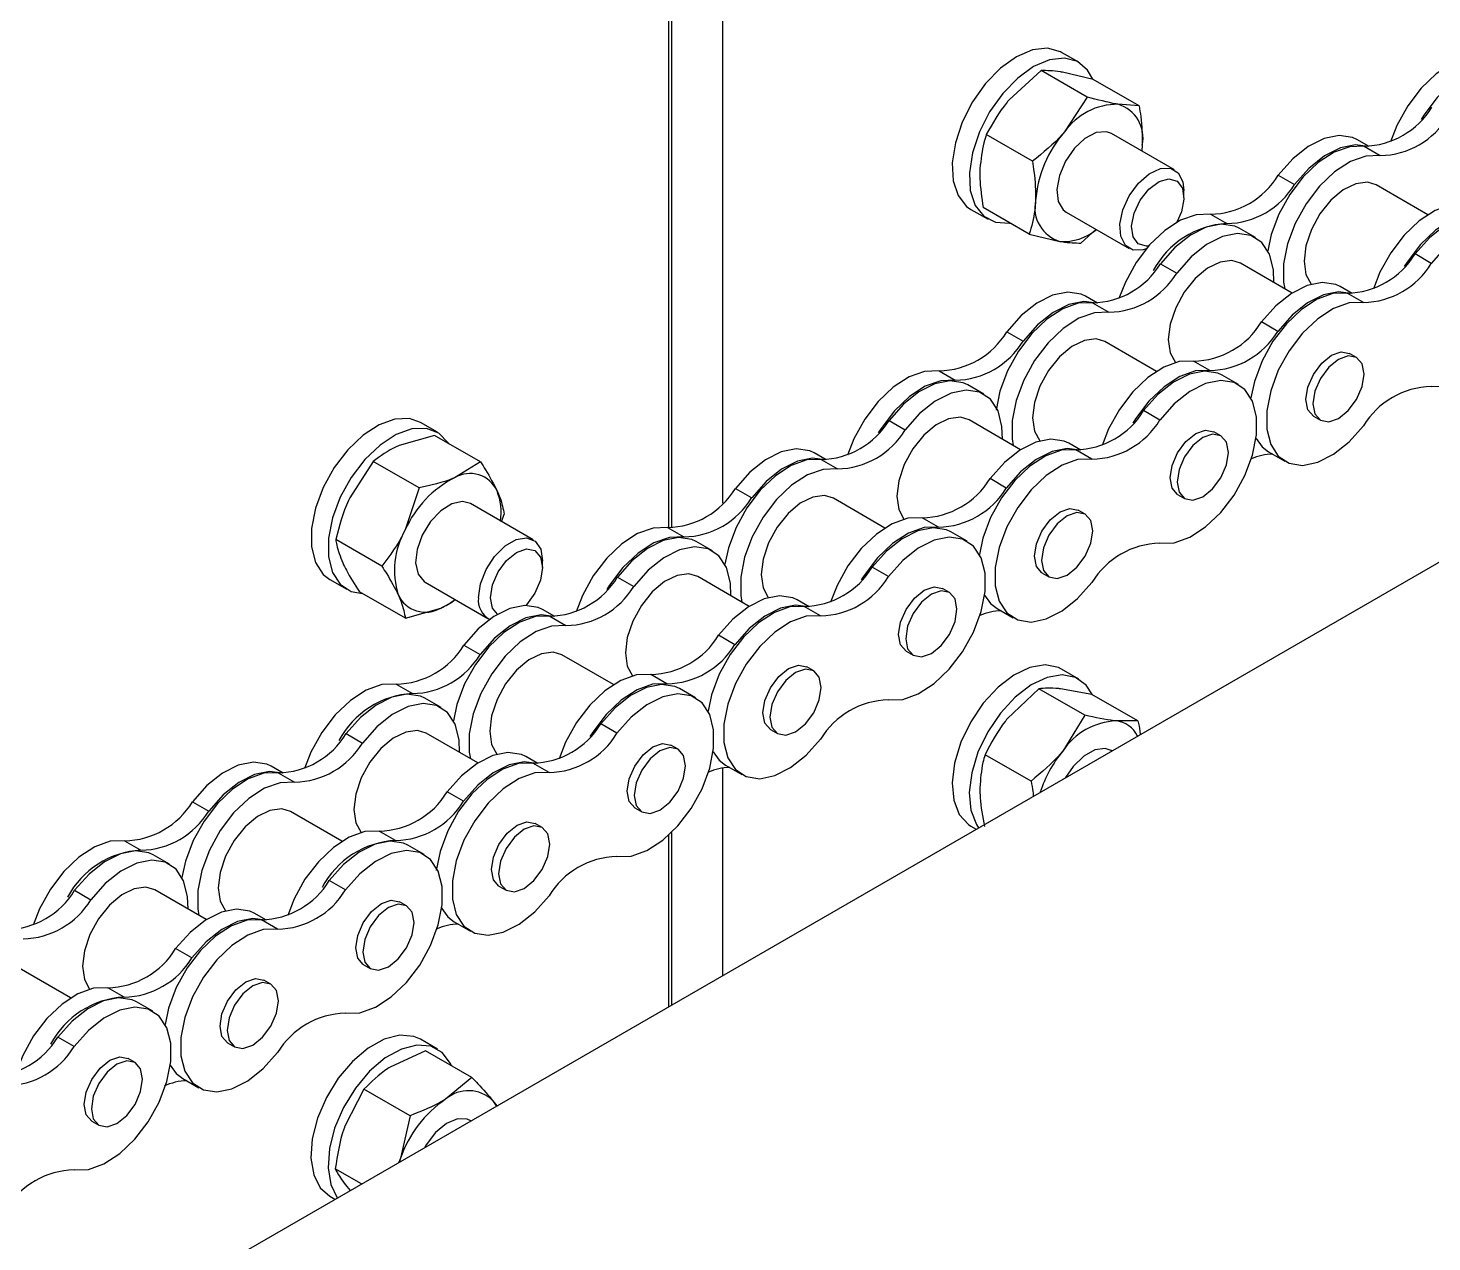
# Model space of a CAD drawing. Header units: metres. Extents: x 0 to 21025, y 0 to 14850.
# Drawn here: x 13999.4 to 14092.3, y 5323.3 to 5403.6 of the extents above; entities that cross this region are included whole.
import ezdxf

# ---------------------------------------------------------------- set-up
doc = ezdxf.new("R2010")
doc.units = ezdxf.units.M
doc.header["$LTSCALE"] = 25
doc.layers.add('SL4', color=4, linetype='Continuous')

msp = doc.modelspace()

# ---------------------------------------------------------------- linework, layer by layer
at = {"layer": 'SL4'}
for p, q in [((14045.364, 5450.917), (14045.364, 5372.167)), ((14041.828, 5370.546), (14041.828, 5448.876)), ((14041.996, 5448.973), (14041.996, 5370.532)), ((13253.258, 4883.619), (14190.156, 5424.48)), ((14068.94, 5401.354), (14067.809, 5402.007)), ((14066.466, 5400.804), (14064.332, 5398.865)), ((14069.511, 5399.046), (14066.466, 5400.804)), ((14069.892, 5400.218), (14067.863, 5400.693)), ((14072.938, 5398.46), (14069.892, 5400.218)), ((14069.511, 5399.046), (14068.009, 5396.742)), ((14072.938, 5398.46), (14071.54, 5398.571)), ((14075.279, 5394.23), (14071.118, 5396.633)), ((14065.876, 5394.803), (14062.83, 5396.561)), ((14073.149, 5395.863), (14073.116, 5395.479)), ((14073.149, 5395.863), (14073.118, 5395.478)), ((14088.155, 5395.768), (14087.355, 5396.23)), ((14087.823, 5395.796), (14088.897, 5395.176)), ((14082.15, 5393.887), (14083.225, 5393.266)), ((14092.039, 5391.263), (14088.632, 5393.23)), ((14075.901, 5392.404), (14075.901, 5392.857)), ((14061.81, 5391.614), (14062.941, 5390.961)), ((14065.666, 5389.974), (14062.621, 5391.732)), ((14068.118, 5391.436), (14072.279, 5389.034)), ((14077.66, 5391.295), (14078.735, 5390.674)), ((14069.092, 5389.388), (14070.092, 5390.297)), ((14080.632, 5389.743), (14079.557, 5390.363)), ((14065.666, 5389.974), (14067.695, 5389.498)), ((14092.272, 5388.044), (14091.197, 5388.664)), ((14074.352, 5388.02), (14075.427, 5387.4)), ((14083.059, 5386.079), (14079.652, 5388.045)), ((14087.039, 5386.044), (14086.239, 5386.506)), ((14070.194, 5385.4), (14069.395, 5385.862)), ((14087.782, 5385.452), (14086.707, 5386.072)), ((14069.862, 5385.428), (14070.937, 5384.808)), ((14082.109, 5383.542), (14081.034, 5384.163)), ((14064.19, 5383.519), (14065.265, 5382.898)), ((14074.079, 5380.894), (14070.672, 5382.861)), ((14087.332, 5381.809), (14086.866, 5382.078)), ((14059.7, 5380.926), (14060.774, 5380.306)), ((14077.619, 5380.95), (14076.544, 5381.571)), ((14062.671, 5379.374), (14061.597, 5379.995)), ((14079.516, 5380.019), (14078.441, 5380.639)), ((14074.311, 5377.675), (14073.236, 5378.296)), ((14026.514, 5376.861), (14025.383, 5377.514)), ((14056.392, 5377.652), (14057.467, 5377.031)), ((14065.098, 5375.71), (14061.692, 5377.677)), ((14084.468, 5377.923), (14084.934, 5377.654)), ((14026.314, 5376.658), (14023.974, 5375.979)), ((14029.359, 5374.9), (14026.314, 5376.658)), ((14078.352, 5376.625), (14077.886, 5376.894)), ((14052.234, 5375.032), (14051.434, 5375.493)), ((14069.078, 5375.676), (14068.279, 5376.137)), ((14069.821, 5375.083), (14068.746, 5375.704)), ((14081.502, 5375.569), (14082.577, 5374.949)), ((14022.266, 5374.935), (14020.709, 5372.529)), ((14025.312, 5373.177), (14022.266, 5374.935)), ((14029.359, 5374.9), (14027.651, 5373.856)), ((14051.902, 5375.06), (14052.976, 5374.439)), ((14064.149, 5373.174), (14063.074, 5373.794)), ((14025.312, 5373.177), (14024.385, 5370.407)), ((14046.229, 5373.15), (14047.304, 5372.53)), ((14056.118, 5370.526), (14052.711, 5372.493)), ((14075.488, 5372.739), (14075.953, 5372.47)), ((14032.853, 5369.738), (14028.691, 5372.14)), ((14069.371, 5371.441), (14068.906, 5371.709)), ((14030.76, 5370.946), (14030.923, 5371.448)), ((14059.659, 5370.582), (14058.584, 5371.202)), ((14022.828, 5368.001), (14019.782, 5369.759)), ((14041.739, 5370.558), (14042.814, 5369.938)), ((14061.556, 5369.65), (14060.481, 5370.271)), ((14044.711, 5369.006), (14043.636, 5369.627)), ((14033.474, 5367.912), (14033.474, 5368.364)), ((14056.351, 5367.307), (14055.276, 5367.928)), ((14019.383, 5367.122), (14020.515, 5366.469)), ((14025.691, 5366.944), (14029.853, 5364.542)), ((14038.431, 5367.283), (14039.506, 5366.663)), ((14047.138, 5365.342), (14043.731, 5367.309)), ((14066.507, 5367.555), (14066.973, 5367.286)), ((14024.391, 5364.549), (14021.346, 5366.307)), ((14060.391, 5366.256), (14059.925, 5366.525)), ((14024.391, 5364.549), (14026.731, 5365.229)), ((14034.273, 5364.663), (14033.474, 5365.125)), ((14051.118, 5365.307), (14050.318, 5365.769)), ((14051.861, 5364.715), (14050.786, 5365.335)), ((14063.542, 5365.201), (14064.616, 5364.58)), ((14033.941, 5364.691), (14035.016, 5364.071)), ((14046.188, 5362.805), (14045.113, 5363.426)), ((14028.269, 5362.782), (14029.344, 5362.161)), ((14057.527, 5362.371), (14057.993, 5362.102)), ((14038.158, 5360.158), (14034.751, 5362.124)), ((14051.411, 5361.072), (14050.945, 5361.341)), ((14041.698, 5360.213), (14040.623, 5360.834)), ((14068.94, 5360.526), (14067.809, 5361.18)), ((14023.779, 5360.19), (14024.853, 5359.569)), ((14043.595, 5359.282), (14042.52, 5359.902)), ((14066.3, 5359.887), (14064.205, 5357.886)), ((14069.345, 5358.129), (14066.3, 5359.887)), ((14069.813, 5359.515), (14067.741, 5359.883)), ((14072.859, 5357.757), (14069.813, 5359.515)), ((14026.75, 5358.638), (14025.676, 5359.258)), ((14069.345, 5358.129), (14067.882, 5355.763)), ((14072.859, 5357.757), (14071.418, 5357.761)), ((14020.471, 5356.915), (14021.546, 5356.295)), ((14029.177, 5354.974), (14025.771, 5356.94)), ((14038.39, 5356.939), (14037.315, 5357.559)), ((14048.547, 5357.187), (14049.013, 5356.918)), ((14042.431, 5355.888), (14041.965, 5356.157)), ((14071.157, 5355.783), (14071.118, 5355.806)), ((14033.157, 5354.939), (14032.358, 5355.401)), ((14033.9, 5354.347), (14032.825, 5354.967)), ((14045.581, 5354.833), (14046.656, 5354.212)), ((14065.788, 5353.762), (14062.743, 5355.52)), ((14016.313, 5354.295), (14015.513, 5354.757)), ((14015.981, 5354.323), (14017.055, 5353.702)), ((14045.364, 5354.637), (14045.364, 5340.893)), ((14028.228, 5352.437), (14027.153, 5353.058)), ((14010.308, 5352.413), (14011.383, 5351.793)), ((14020.197, 5349.789), (14016.79, 5351.756)), ((14039.567, 5352.002), (14040.032, 5351.734)), ((14023.738, 5349.845), (14022.663, 5350.465)), ((14033.45, 5350.704), (14032.985, 5350.973)), ((14041.828, 5338.852), (14041.828, 5350.21)), ((14041.996, 5350.369), (14041.996, 5338.949)), ((14061.81, 5350.787), (14062.156, 5350.587)), ((14005.818, 5349.821), (14006.893, 5349.201)), ((14025.635, 5348.913), (14024.56, 5349.534)), ((14008.79, 5348.269), (14007.715, 5348.89)), ((14002.51, 5346.547), (14003.585, 5345.926)), ((14011.217, 5344.605), (14007.81, 5346.572)), ((14020.43, 5346.57), (14019.355, 5347.191)), ((14030.586, 5346.818), (14031.052, 5346.549)), ((14024.47, 5345.52), (14024.004, 5345.788)), ((14015.197, 5344.571), (14014.397, 5345.032)), ((14015.94, 5343.978), (14014.865, 5344.599)), ((14027.621, 5344.464), (14028.695, 5343.844)), ((14010.267, 5342.069), (14009.192, 5342.689)), ((14002.237, 5339.421), (13998.83, 5341.388)), ((14021.606, 5341.634), (14022.072, 5341.365)), ((14005.777, 5339.477), (14004.702, 5340.097)), ((14015.49, 5340.335), (14015.024, 5340.604)), ((14007.674, 5338.545), (14006.599, 5339.166)), ((14002.469, 5336.202), (14001.394, 5336.822)), ((14012.626, 5336.45), (14013.092, 5336.181)), ((14026.514, 5336.034), (14025.383, 5336.687)), ((14006.51, 5335.151), (14006.044, 5335.42)), ((14025.733, 5335.925), (14023.377, 5334.838)), ((14028.778, 5334.167), (14025.733, 5335.925)), ((14009.66, 5334.096), (14010.735, 5333.475)), ((14028.778, 5334.167), (14027.054, 5332.716)), ((14021.653, 5333.387), (14020.386, 5330.935)), ((14024.699, 5331.629), (14021.653, 5333.387)), ((14030.182, 5332.619), (14030.441, 5332.278)), ((14024.699, 5331.629), (14024.063, 5328.812)), ((14003.646, 5331.266), (14004.111, 5330.997)), ((14028.731, 5331.291), (14028.691, 5331.313)), ((14021.493, 5327.112), (14019.751, 5328.118)), ((14024.063, 5328.812), (14023.971, 5328.543)), ((14019.383, 5326.295), (14019.73, 5326.095)), ((14020.523, 5326.934), (14020.738, 5326.676))]:
    msp.add_line(p, q, dxfattribs=at)
at = {"layer": 'SL4', "flags": 128}
for points in [[(14067.809, 5402.007), (14067.728, 5402.051), (14066.87, 5402.282), (14065.883, 5402.17), (14064.829, 5401.721), (14063.773, 5400.963), (14062.783, 5399.944), (14061.919, 5398.729), (14061.238, 5397.393), (14060.78, 5396.02), (14060.576, 5394.697), (14060.638, 5393.507), (14060.962, 5392.524), (14061.528, 5391.811), (14061.81, 5391.614)], [(14069.884, 5400.241), (14069.533, 5400.837), (14068.859, 5401.398), (14068.002, 5401.629), (14067.015, 5401.517), (14065.96, 5401.068), (14064.905, 5400.31), (14063.914, 5399.291), (14063.051, 5398.076), (14062.369, 5396.74), (14061.912, 5395.367), (14061.708, 5394.044), (14061.77, 5392.854), (14062.094, 5391.871), (14062.659, 5391.157), (14063.431, 5390.758), (14064.361, 5390.698), (14064.402, 5390.703)], [(14095.621, 5401.663), (14094.671, 5401.632), (14093.64, 5401.264), (14092.593, 5400.584), (14091.594, 5399.633), (14090.708, 5398.473), (14089.989, 5397.174), (14089.563, 5396.082)], [(14096.695, 5401.043), (14095.746, 5401.011), (14094.715, 5400.644), (14093.668, 5399.963), (14092.669, 5399.013), (14091.783, 5397.852), (14091.595, 5397.554)], [(14071.118, 5396.633), (14070.771, 5396.756), (14070.093, 5396.696), (14069.357, 5396.315), (14068.653, 5395.659), (14068.065, 5394.807), (14067.664, 5393.862), (14067.499, 5392.937), (14067.59, 5392.145), (14067.925, 5391.581), (14068.118, 5391.436)], [(14087.823, 5395.796), (14086.873, 5395.765), (14085.842, 5395.398), (14084.795, 5394.717), (14083.796, 5393.767), (14082.91, 5392.606), (14082.191, 5391.308), (14081.686, 5389.954), (14081.454, 5388.872)], [(14087.355, 5396.23), (14087.063, 5396.368), (14086.177, 5396.506), (14085.178, 5396.304), (14084.131, 5395.774), (14083.1, 5394.952), (14082.15, 5393.887)], [(14088.073, 5395.771), (14087.251, 5395.885), (14086.253, 5395.683), (14085.205, 5395.154), (14084.175, 5394.331), (14083.225, 5393.266)], [(14088.897, 5395.176), (14087.948, 5395.145), (14086.917, 5394.777), (14085.87, 5394.097), (14084.871, 5393.146), (14083.985, 5391.985), (14083.266, 5390.687), (14082.76, 5389.333), (14082.499, 5388.009), (14082.499, 5386.797), (14082.573, 5386.359)], [(14071.864, 5391.58), (14072.292, 5392.519), (14072.898, 5393.352), (14073.612, 5393.977), (14074.345, 5394.32), (14075.01, 5394.338), (14075.527, 5394.03), (14075.833, 5393.432), (14075.901, 5392.857)], [(14072.61, 5391.363), (14073.014, 5392.22), (14073.593, 5392.954), (14074.261, 5393.452), (14074.915, 5393.638), (14075.456, 5393.484), (14075.801, 5393.014), (14075.898, 5392.299), (14075.733, 5391.448), (14075.429, 5390.761)], [(14088.632, 5393.23), (14088.052, 5393.409), (14087.276, 5393.312), (14086.443, 5392.904), (14085.629, 5392.219), (14084.907, 5391.32), (14084.339, 5390.286), (14083.977, 5389.208), (14083.852, 5388.184)], [(14077.66, 5391.295), (14076.711, 5391.263), (14075.68, 5390.896), (14074.632, 5390.216), (14073.634, 5389.265), (14072.748, 5388.104), (14072.029, 5386.806), (14071.603, 5385.714)], [(14073.412, 5389.008), (14073.214, 5388.945), (14072.549, 5388.926), (14072.032, 5389.235), (14071.726, 5389.832), (14071.668, 5390.646), (14071.864, 5391.58)], [(14073.564, 5389.185), (14073.428, 5389.174), (14072.887, 5389.327), (14072.542, 5389.797), (14072.445, 5390.512), (14072.61, 5391.363)], [(14094.505, 5391.939), (14093.555, 5391.907), (14092.524, 5391.54), (14091.477, 5390.86), (14090.479, 5389.909), (14089.592, 5388.748), (14088.874, 5387.45), (14088.447, 5386.358)], [(14095.58, 5391.318), (14094.63, 5391.287), (14093.599, 5390.92), (14092.552, 5390.239), (14091.553, 5389.289), (14090.667, 5388.128), (14090.48, 5387.83)], [(14096.402, 5391.007), (14096.11, 5391.146), (14095.223, 5391.283), (14094.225, 5391.081), (14093.177, 5390.552), (14092.146, 5389.729), (14091.197, 5388.664)], [(14079.557, 5390.363), (14079.265, 5390.502), (14078.379, 5390.639), (14077.38, 5390.437), (14076.333, 5389.908), (14075.302, 5389.085), (14074.352, 5388.02)], [(14092.272, 5379.884), (14093.221, 5379.915), (14094.252, 5380.283), (14095.3, 5380.963), (14096.298, 5381.914), (14097.184, 5383.075), (14097.903, 5384.373), (14098.409, 5385.727), (14098.67, 5387.051), (14098.67, 5388.264), (14098.409, 5389.287), (14097.903, 5390.057), (14097.184, 5390.525), (14096.298, 5390.663), (14095.3, 5390.461), (14094.252, 5389.931), (14093.221, 5389.109), (14092.272, 5388.044)], [(14081.852, 5386.775), (14081.825, 5387.619), (14081.564, 5388.643), (14081.058, 5389.413), (14080.34, 5389.881), (14079.453, 5390.019), (14078.455, 5389.816), (14077.407, 5389.287), (14076.377, 5388.464), (14075.427, 5387.4)], [(14079.652, 5388.045), (14079.072, 5388.224), (14078.295, 5388.128), (14077.463, 5387.72), (14076.649, 5387.035), (14075.926, 5386.136), (14075.359, 5385.102), (14074.996, 5384.024), (14074.872, 5382.999)], [(14083.852, 5388.184), (14083.977, 5387.302), (14084.322, 5386.662)], [(14086.239, 5386.506), (14085.947, 5386.644), (14085.061, 5386.782), (14084.062, 5386.579), (14083.015, 5386.05), (14081.984, 5385.227), (14081.034, 5384.163)], [(14069.395, 5385.862), (14069.102, 5386), (14068.216, 5386.137), (14067.218, 5385.935), (14066.17, 5385.406), (14065.139, 5384.583), (14064.19, 5383.519)], [(14070.112, 5385.403), (14069.291, 5385.517), (14068.292, 5385.315), (14067.245, 5384.786), (14066.214, 5383.963), (14065.265, 5382.898)], [(14086.707, 5386.072), (14085.757, 5386.041), (14084.727, 5385.673), (14083.679, 5384.993), (14082.681, 5384.043), (14081.794, 5382.882), (14081.076, 5381.583), (14080.57, 5380.229), (14080.338, 5379.147)], [(14086.957, 5386.047), (14086.136, 5386.161), (14085.137, 5385.959), (14084.09, 5385.43), (14083.059, 5384.607), (14082.109, 5383.542)], [(14069.862, 5385.428), (14068.913, 5385.397), (14067.882, 5385.029), (14066.834, 5384.349), (14065.836, 5383.398), (14064.95, 5382.238), (14064.231, 5380.939), (14063.725, 5379.585), (14063.471, 5378.324)], [(14070.937, 5384.808), (14069.988, 5384.776), (14068.957, 5384.409), (14067.909, 5383.728), (14066.911, 5382.778), (14066.024, 5381.617), (14065.306, 5380.319), (14064.8, 5378.965), (14064.539, 5377.64), (14064.539, 5376.428), (14064.613, 5375.991)], [(14087.782, 5385.452), (14086.832, 5385.42), (14085.801, 5385.053), (14084.754, 5384.373), (14083.755, 5383.422), (14082.869, 5382.261), (14082.15, 5380.963), (14081.645, 5379.609), (14081.384, 5378.284), (14081.384, 5377.072), (14081.645, 5376.049), (14082.15, 5375.279), (14082.869, 5374.811), (14083.755, 5374.673), (14084.754, 5374.875), (14085.801, 5375.404), (14086.832, 5376.227), (14087.782, 5377.292)], [(14070.672, 5382.861), (14070.092, 5383.04), (14069.315, 5382.944), (14068.483, 5382.535), (14067.669, 5381.851), (14066.946, 5380.952), (14066.378, 5379.918), (14066.016, 5378.84), (14065.892, 5377.815)], [(14074.872, 5382.999), (14074.996, 5382.118), (14075.342, 5381.478)], [(14083.971, 5379.021), (14084.1, 5379.845), (14084.468, 5380.693), (14085.018, 5381.435), (14085.667, 5381.959), (14086.316, 5382.185), (14086.866, 5382.078)], [(14084.437, 5378.753), (14084.566, 5378.078), (14084.933, 5377.655), (14085.484, 5377.548), (14086.133, 5377.773), (14086.782, 5378.297), (14087.332, 5379.039), (14087.7, 5379.887), (14087.829, 5380.711), (14087.7, 5381.386), (14087.332, 5381.809), (14086.782, 5381.916), (14086.133, 5381.69), (14085.484, 5381.166), (14084.933, 5380.424), (14084.566, 5379.577), (14084.437, 5378.753)], [(14059.7, 5380.926), (14058.75, 5380.895), (14057.719, 5380.528), (14056.672, 5379.847), (14055.673, 5378.897), (14054.787, 5377.736), (14054.068, 5376.438), (14053.642, 5375.346)], [(14076.544, 5381.571), (14075.595, 5381.539), (14074.564, 5381.172), (14073.516, 5380.491), (14072.518, 5379.541), (14071.632, 5378.38), (14070.913, 5377.082), (14070.487, 5375.99)], [(14077.619, 5380.95), (14076.67, 5380.919), (14075.639, 5380.551), (14074.591, 5379.871), (14073.593, 5378.92), (14072.707, 5377.76), (14072.519, 5377.461)], [(14078.441, 5380.639), (14078.149, 5380.777), (14077.263, 5380.915), (14076.264, 5380.713), (14075.217, 5380.184), (14074.186, 5379.361), (14073.236, 5378.296)], [(14060.774, 5380.306), (14059.825, 5380.274), (14058.794, 5379.907), (14057.747, 5379.227), (14056.748, 5378.276), (14055.862, 5377.115), (14055.674, 5376.817)], [(14061.597, 5379.995), (14061.304, 5380.133), (14060.418, 5380.271), (14059.42, 5380.069), (14058.372, 5379.539), (14057.341, 5378.717), (14056.392, 5377.652)], [(14074.311, 5369.516), (14075.261, 5369.547), (14076.292, 5369.915), (14077.339, 5370.595), (14078.338, 5371.545), (14079.224, 5372.706), (14079.943, 5374.004), (14080.448, 5375.358), (14080.709, 5376.683), (14080.709, 5377.895), (14080.448, 5378.918), (14079.943, 5379.688), (14079.224, 5380.157), (14078.338, 5380.294), (14077.339, 5380.092), (14076.292, 5379.563), (14075.261, 5378.74), (14074.311, 5377.675)], [(14063.892, 5376.407), (14063.865, 5377.251), (14063.604, 5378.274), (14063.098, 5379.044), (14062.379, 5379.513), (14061.493, 5379.65), (14060.495, 5379.448), (14059.447, 5378.919), (14058.416, 5378.096), (14057.467, 5377.031)], [(14084.468, 5377.923), (14084.468, 5377.923), (14084.1, 5378.346), (14083.971, 5379.021)], [(14025.383, 5377.514), (14024.656, 5377.767), (14023.694, 5377.734), (14022.649, 5377.361), (14021.588, 5376.672), (14020.576, 5375.708), (14019.679, 5374.532), (14018.951, 5373.216), (14018.438, 5371.844), (14018.174, 5370.502), (14018.174, 5369.274), (14018.438, 5368.237), (14018.951, 5367.457), (14019.383, 5367.122)], [(14061.692, 5377.677), (14061.112, 5377.856), (14060.335, 5377.76), (14059.502, 5377.351), (14058.689, 5376.667), (14057.966, 5375.768), (14057.398, 5374.733), (14057.036, 5373.656), (14056.912, 5372.631)], [(14065.892, 5377.815), (14066.016, 5376.934), (14066.361, 5376.294)], [(14027.276, 5376.103), (14027.232, 5376.171), (14026.607, 5376.804), (14025.788, 5377.114), (14024.825, 5377.081), (14023.781, 5376.708), (14022.719, 5376.019), (14021.708, 5375.055), (14020.81, 5373.879), (14020.082, 5372.563), (14019.57, 5371.191), (14019.305, 5369.849), (14019.305, 5368.621), (14019.57, 5367.584), (14020.082, 5366.804), (14020.81, 5366.329), (14021.552, 5366.188)], [(14068.279, 5376.137), (14067.987, 5376.276), (14067.1, 5376.413), (14066.102, 5376.211), (14065.054, 5375.682), (14064.023, 5374.859), (14063.074, 5373.794)], [(14074.991, 5373.837), (14075.12, 5374.661), (14075.488, 5375.509), (14076.038, 5376.251), (14076.687, 5376.775), (14077.336, 5377), (14077.886, 5376.894)], [(14075.456, 5373.568), (14075.586, 5372.893), (14075.953, 5372.47), (14076.503, 5372.363), (14077.152, 5372.589), (14077.801, 5373.113), (14078.352, 5373.855), (14078.719, 5374.703), (14078.848, 5375.527), (14078.719, 5376.202), (14078.352, 5376.625), (14077.801, 5376.732), (14077.152, 5376.506), (14076.503, 5375.982), (14075.953, 5375.24), (14075.586, 5374.392), (14075.456, 5373.568)], [(14080.68, 5376.441), (14081.076, 5375.899), (14081.502, 5375.569)], [(14051.434, 5375.493), (14051.142, 5375.632), (14050.256, 5375.769), (14049.257, 5375.567), (14048.21, 5375.038), (14047.179, 5374.215), (14046.229, 5373.15)], [(14068.746, 5375.704), (14067.797, 5375.672), (14066.766, 5375.305), (14065.718, 5374.625), (14064.72, 5373.674), (14063.834, 5372.513), (14063.115, 5371.215), (14062.609, 5369.861), (14062.378, 5368.779)], [(14068.996, 5375.678), (14068.175, 5375.793), (14067.177, 5375.591), (14066.129, 5375.061), (14065.098, 5374.239), (14064.149, 5373.174)], [(14051.902, 5375.06), (14050.952, 5375.028), (14049.921, 5374.661), (14048.874, 5373.98), (14047.875, 5373.03), (14046.989, 5371.869), (14046.27, 5370.571), (14045.765, 5369.217), (14045.533, 5368.135)], [(14052.976, 5374.439), (14052.027, 5374.408), (14050.996, 5374.04), (14049.949, 5373.36), (14048.95, 5372.41), (14048.064, 5371.249), (14047.345, 5369.95), (14046.839, 5368.596), (14046.578, 5367.272), (14046.578, 5366.06), (14046.652, 5365.622)], [(14052.152, 5375.034), (14051.33, 5375.149), (14050.332, 5374.946), (14049.284, 5374.417), (14048.254, 5373.594), (14047.304, 5372.53)], [(14069.821, 5375.083), (14068.872, 5375.052), (14067.841, 5374.684), (14066.793, 5374.004), (14065.795, 5373.054), (14064.909, 5371.893), (14064.19, 5370.595), (14063.684, 5369.241), (14063.423, 5367.916), (14063.423, 5366.704), (14063.684, 5365.681), (14064.19, 5364.911), (14064.909, 5364.442), (14065.795, 5364.305), (14066.793, 5364.507), (14067.841, 5365.036), (14068.872, 5365.859), (14069.821, 5366.924)], [(14075.488, 5372.739), (14075.488, 5372.739), (14075.12, 5373.162), (14074.991, 5373.837)], [(14052.711, 5372.493), (14052.131, 5372.672), (14051.355, 5372.575), (14050.522, 5372.167), (14049.708, 5371.483), (14048.986, 5370.583), (14048.418, 5369.549), (14048.056, 5368.472), (14047.931, 5367.447)], [(14056.912, 5372.631), (14057.036, 5371.75), (14057.381, 5371.11)], [(14028.691, 5372.14), (14028.17, 5372.281), (14027.467, 5372.13), (14026.731, 5371.668), (14026.051, 5370.949), (14025.508, 5370.061), (14025.168, 5369.11), (14025.072, 5368.211), (14025.232, 5367.473), (14025.628, 5366.984), (14025.691, 5366.944)], [(14066.011, 5368.653), (14066.14, 5369.477), (14066.507, 5370.325), (14067.058, 5371.067), (14067.707, 5371.591), (14068.356, 5371.816), (14068.906, 5371.709)], [(14066.476, 5368.384), (14066.605, 5367.709), (14066.973, 5367.286), (14067.523, 5367.179), (14068.172, 5367.405), (14068.821, 5367.929), (14069.371, 5368.671), (14069.739, 5369.518), (14069.868, 5370.342), (14069.739, 5371.017), (14069.371, 5371.44), (14068.821, 5371.547), (14068.172, 5371.322), (14067.523, 5370.798), (14066.973, 5370.056), (14066.605, 5369.208), (14066.476, 5368.384)], [(14058.584, 5371.202), (14057.634, 5371.171), (14056.603, 5370.803), (14055.556, 5370.123), (14054.558, 5369.172), (14053.671, 5368.012), (14052.953, 5366.713), (14052.526, 5365.621)], [(14029.232, 5365.915), (14029.36, 5366.827), (14029.728, 5367.776), (14030.292, 5368.649), (14030.985, 5369.34), (14031.721, 5369.765), (14032.414, 5369.874), (14032.978, 5369.653), (14033.346, 5369.128), (14033.474, 5368.364)], [(14041.739, 5370.558), (14040.79, 5370.527), (14039.759, 5370.159), (14038.711, 5369.479), (14037.713, 5368.528), (14036.827, 5367.367), (14036.108, 5366.069), (14035.682, 5364.977)], [(14042.814, 5369.938), (14041.864, 5369.906), (14040.834, 5369.539), (14039.786, 5368.858), (14038.788, 5367.908), (14037.901, 5366.747), (14037.714, 5366.449)], [(14043.636, 5369.627), (14043.344, 5369.765), (14042.458, 5369.902), (14041.459, 5369.7), (14040.412, 5369.171), (14039.381, 5368.348), (14038.431, 5367.283)], [(14059.659, 5370.582), (14058.709, 5370.55), (14057.678, 5370.183), (14056.631, 5369.502), (14055.632, 5368.552), (14054.746, 5367.391), (14054.559, 5367.093)], [(14060.481, 5370.271), (14060.189, 5370.409), (14059.302, 5370.546), (14058.304, 5370.344), (14057.256, 5369.815), (14056.225, 5368.992), (14055.276, 5367.928)], [(14056.351, 5359.147), (14057.3, 5359.179), (14058.331, 5359.546), (14059.379, 5360.227), (14060.377, 5361.177), (14061.263, 5362.338), (14061.982, 5363.636), (14062.488, 5364.99), (14062.749, 5366.315), (14062.749, 5367.527), (14062.488, 5368.55), (14061.982, 5369.32), (14061.263, 5369.789), (14060.377, 5369.926), (14059.379, 5369.724), (14058.331, 5369.195), (14057.3, 5368.372), (14056.351, 5367.307)], [(14030.016, 5365.915), (14030.147, 5366.755), (14030.522, 5367.62), (14031.083, 5368.376), (14031.745, 5368.91), (14032.407, 5369.14), (14032.968, 5369.031), (14033.343, 5368.6), (14033.474, 5367.912), (14033.343, 5367.072), (14032.968, 5366.207), (14032.407, 5365.451), (14032.36, 5365.402)], [(14045.931, 5366.038), (14045.904, 5366.883), (14045.643, 5367.906), (14045.137, 5368.676), (14044.419, 5369.144), (14043.532, 5369.282), (14042.534, 5369.08), (14041.486, 5368.551), (14040.456, 5367.728), (14039.506, 5366.663)], [(14066.507, 5367.555), (14066.507, 5367.555), (14066.14, 5367.978), (14066.011, 5368.653)], [(14043.731, 5367.309), (14043.151, 5367.488), (14042.374, 5367.391), (14041.542, 5366.983), (14040.728, 5366.299), (14040.005, 5365.399), (14039.438, 5364.365), (14039.075, 5363.288), (14038.951, 5362.263)], [(14047.931, 5367.447), (14048.056, 5366.566), (14048.401, 5365.925)], [(14050.318, 5365.769), (14050.026, 5365.907), (14049.14, 5366.045), (14048.141, 5365.843), (14047.094, 5365.313), (14046.063, 5364.491), (14045.113, 5363.426)], [(14057.03, 5363.469), (14057.159, 5364.293), (14057.527, 5365.14), (14058.077, 5365.883), (14058.726, 5366.406), (14059.375, 5366.632), (14059.925, 5366.525)], [(14057.496, 5363.2), (14057.625, 5362.525), (14057.993, 5362.102), (14058.543, 5361.995), (14059.192, 5362.221), (14059.841, 5362.744), (14060.391, 5363.487), (14060.759, 5364.334), (14060.888, 5365.158), (14060.759, 5365.833), (14060.391, 5366.256), (14059.841, 5366.363), (14059.192, 5366.138), (14058.543, 5365.614), (14057.993, 5364.872), (14057.625, 5364.024), (14057.496, 5363.2)], [(14062.719, 5366.072), (14063.115, 5365.531), (14063.542, 5365.201)], [(14033.474, 5365.125), (14033.181, 5365.263), (14032.295, 5365.401), (14031.297, 5365.198), (14030.249, 5364.669), (14029.218, 5363.847), (14028.269, 5362.782)], [(14030.488, 5364.817), (14030.147, 5365.227), (14030.016, 5365.915)], [(14050.786, 5365.335), (14049.836, 5365.304), (14048.806, 5364.937), (14047.758, 5364.256), (14046.76, 5363.306), (14045.873, 5362.145), (14045.155, 5360.847), (14044.649, 5359.493), (14044.417, 5358.411)], [(14051.036, 5365.31), (14050.215, 5365.424), (14049.216, 5365.222), (14048.169, 5364.693), (14047.138, 5363.87), (14046.188, 5362.805)], [(14033.941, 5364.691), (14032.992, 5364.66), (14031.961, 5364.292), (14030.913, 5363.612), (14029.915, 5362.662), (14029.029, 5361.501), (14028.31, 5360.203), (14027.804, 5358.849), (14027.572, 5357.766)], [(14034.191, 5364.666), (14033.37, 5364.78), (14032.371, 5364.578), (14031.324, 5364.049), (14030.293, 5363.226), (14029.344, 5362.161)], [(14051.861, 5364.715), (14050.911, 5364.684), (14049.88, 5364.316), (14048.833, 5363.636), (14047.834, 5362.685), (14046.948, 5361.524), (14046.229, 5360.226), (14045.724, 5358.872), (14045.463, 5357.548), (14045.463, 5356.336), (14045.724, 5355.312), (14046.229, 5354.542), (14046.948, 5354.074), (14047.834, 5353.936), (14048.833, 5354.138), (14049.88, 5354.668), (14050.911, 5355.49), (14051.861, 5356.555)], [(14035.016, 5364.071), (14034.067, 5364.039), (14033.036, 5363.672), (14031.988, 5362.992), (14030.99, 5362.041), (14030.103, 5360.88), (14029.385, 5359.582), (14028.879, 5358.228), (14028.618, 5356.903), (14028.618, 5355.691), (14028.692, 5355.254)], [(14057.527, 5362.371), (14057.527, 5362.371), (14057.159, 5362.794), (14057.03, 5363.469)], [(14034.751, 5362.124), (14034.171, 5362.303), (14033.394, 5362.207), (14032.562, 5361.799), (14031.748, 5361.114), (14031.025, 5360.215), (14030.457, 5359.181), (14030.095, 5358.103), (14029.971, 5357.078)], [(14038.951, 5362.263), (14039.075, 5361.381), (14039.421, 5360.741)], [(14048.05, 5358.285), (14048.179, 5359.109), (14048.547, 5359.956), (14049.097, 5360.698), (14049.746, 5361.222), (14050.395, 5361.448), (14050.945, 5361.341)], [(14067.809, 5361.18), (14067.6, 5361.285), (14066.718, 5361.461), (14065.715, 5361.293), (14064.656, 5360.791), (14063.606, 5359.987), (14062.632, 5358.932), (14061.795, 5357.691), (14061.147, 5356.343), (14060.73, 5354.973), (14060.568, 5353.666), (14060.673, 5352.504), (14061.038, 5351.562), (14061.64, 5350.897), (14061.81, 5350.787)], [(14040.623, 5360.834), (14039.674, 5360.802), (14038.643, 5360.435), (14037.595, 5359.755), (14036.597, 5358.804), (14035.711, 5357.643), (14034.992, 5356.345), (14034.566, 5355.253)], [(14048.516, 5358.016), (14048.645, 5357.341), (14049.012, 5356.918), (14049.563, 5356.811), (14050.212, 5357.036), (14050.861, 5357.56), (14051.411, 5358.302), (14051.779, 5359.15), (14051.908, 5359.974), (14051.779, 5360.649), (14051.411, 5361.072), (14050.861, 5361.179), (14050.212, 5360.953), (14049.563, 5360.43), (14049.012, 5359.687), (14048.645, 5358.84), (14048.516, 5358.016)], [(14069.848, 5359.495), (14069.438, 5360.122), (14068.731, 5360.631), (14067.849, 5360.807), (14066.847, 5360.639), (14065.787, 5360.138), (14064.738, 5359.334), (14063.764, 5358.279), (14062.927, 5357.038), (14062.279, 5355.69), (14061.861, 5354.32), (14061.7, 5353.013), (14061.805, 5351.851), (14062.17, 5350.908), (14062.323, 5350.683)], [(14023.779, 5360.19), (14022.829, 5360.158), (14021.798, 5359.791), (14020.751, 5359.11), (14019.752, 5358.16), (14018.866, 5356.999), (14018.147, 5355.701), (14017.721, 5354.609)], [(14025.676, 5359.258), (14025.383, 5359.396), (14024.497, 5359.534), (14023.499, 5359.332), (14022.451, 5358.803), (14021.42, 5357.98), (14020.471, 5356.915)], [(14041.698, 5360.213), (14040.749, 5360.182), (14039.718, 5359.814), (14038.67, 5359.134), (14037.672, 5358.184), (14036.786, 5357.023), (14036.598, 5356.724)], [(14042.52, 5359.902), (14042.228, 5360.041), (14041.342, 5360.178), (14040.343, 5359.976), (14039.296, 5359.447), (14038.265, 5358.624), (14037.315, 5357.559)], [(14038.39, 5348.779), (14039.34, 5348.81), (14040.371, 5349.178), (14041.418, 5349.858), (14042.417, 5350.809), (14043.303, 5351.969), (14044.022, 5353.268), (14044.527, 5354.622), (14044.788, 5355.946), (14044.788, 5357.158), (14044.527, 5358.182), (14044.022, 5358.952), (14043.303, 5359.42), (14042.417, 5359.558), (14041.418, 5359.355), (14040.371, 5358.826), (14039.34, 5358.003), (14038.39, 5356.939)], [(14027.971, 5355.67), (14027.944, 5356.514), (14027.683, 5357.537), (14027.177, 5358.307), (14026.458, 5358.776), (14025.572, 5358.913), (14024.574, 5358.711), (14023.526, 5358.182), (14022.495, 5357.359), (14021.546, 5356.295)], [(14048.547, 5357.187), (14048.547, 5357.187), (14048.179, 5357.61), (14048.05, 5358.285)], [(14025.771, 5356.94), (14025.191, 5357.119), (14024.414, 5357.023), (14023.581, 5356.614), (14022.768, 5355.93), (14022.045, 5355.031), (14021.477, 5353.997), (14021.115, 5352.919), (14020.991, 5351.894)], [(14029.971, 5357.078), (14030.095, 5356.197), (14030.44, 5355.557)], [(14039.07, 5353.1), (14039.199, 5353.924), (14039.567, 5354.772), (14040.117, 5355.514), (14040.766, 5356.038), (14041.415, 5356.264), (14041.965, 5356.157)], [(14039.535, 5352.832), (14039.665, 5352.157), (14040.032, 5351.734), (14040.582, 5351.627), (14041.231, 5351.852), (14041.88, 5352.376), (14042.431, 5353.118), (14042.798, 5353.966), (14042.927, 5354.79), (14042.798, 5355.465), (14042.431, 5355.888), (14041.88, 5355.995), (14041.231, 5355.769), (14040.582, 5355.245), (14040.032, 5354.503), (14039.665, 5353.656), (14039.535, 5352.832)], [(14071.156, 5355.782), (14070.698, 5355.939), (14070.008, 5355.841), (14069.271, 5355.424), (14068.577, 5354.741), (14068.079, 5354.006)], [(14015.513, 5354.757), (14015.221, 5354.895), (14014.335, 5355.032), (14013.336, 5354.83), (14012.289, 5354.301), (14011.258, 5353.478), (14010.308, 5352.413)], [(14032.825, 5354.967), (14031.876, 5354.936), (14030.845, 5354.568), (14029.797, 5353.888), (14028.799, 5352.937), (14027.913, 5351.777), (14027.194, 5350.478), (14026.688, 5349.124), (14026.434, 5347.863)], [(14032.358, 5355.401), (14032.066, 5355.539), (14031.179, 5355.676), (14030.181, 5355.474), (14029.133, 5354.945), (14028.102, 5354.122), (14027.153, 5353.058)], [(14033.075, 5354.942), (14032.254, 5355.056), (14031.256, 5354.854), (14030.208, 5354.325), (14029.177, 5353.502), (14028.228, 5352.437)], [(14044.759, 5355.704), (14045.155, 5355.163), (14045.581, 5354.833)], [(14015.981, 5354.323), (14015.031, 5354.291), (14014, 5353.924), (14012.953, 5353.244), (14011.954, 5352.293), (14011.068, 5351.132), (14010.349, 5349.834), (14009.844, 5348.48), (14009.612, 5347.398)], [(14016.231, 5354.298), (14015.409, 5354.412), (14014.411, 5354.21), (14013.363, 5353.68), (14012.333, 5352.858), (14011.383, 5351.793)], [(14033.9, 5354.347), (14032.951, 5354.315), (14031.92, 5353.948), (14030.872, 5353.267), (14029.874, 5352.317), (14028.988, 5351.156), (14028.269, 5349.858), (14027.763, 5348.504), (14027.502, 5347.179), (14027.502, 5345.967), (14027.763, 5344.944), (14028.269, 5344.174), (14028.988, 5343.705), (14029.874, 5343.568), (14030.872, 5343.77), (14031.92, 5344.299), (14032.951, 5345.122), (14033.9, 5346.187)], [(14017.055, 5353.702), (14016.106, 5353.671), (14015.075, 5353.304), (14014.028, 5352.623), (14013.029, 5351.673), (14012.143, 5350.512), (14011.424, 5349.214), (14010.918, 5347.86), (14010.657, 5346.535), (14010.657, 5345.323), (14010.731, 5344.885)], [(14039.567, 5352.002), (14039.567, 5352.002), (14039.199, 5352.426), (14039.07, 5353.1)], [(14016.79, 5351.756), (14016.21, 5351.935), (14015.433, 5351.839), (14014.601, 5351.43), (14013.787, 5350.746), (14013.065, 5349.847), (14012.497, 5348.812), (14012.135, 5347.735), (14012.01, 5346.71)], [(14020.991, 5351.894), (14021.115, 5351.013), (14021.46, 5350.373)], [(14022.663, 5350.465), (14021.713, 5350.434), (14020.682, 5350.067), (14019.635, 5349.386), (14018.637, 5348.436), (14017.75, 5347.275), (14017.032, 5345.977), (14016.605, 5344.885)], [(14030.09, 5347.916), (14030.219, 5348.74), (14030.586, 5349.588), (14031.137, 5350.33), (14031.786, 5350.854), (14032.435, 5351.079), (14032.985, 5350.973)], [(14030.555, 5347.647), (14030.684, 5346.973), (14031.052, 5346.549), (14031.602, 5346.442), (14032.251, 5346.668), (14032.9, 5347.192), (14033.45, 5347.934), (14033.818, 5348.782), (14033.947, 5349.606), (14033.818, 5350.281), (14033.45, 5350.704), (14032.9, 5350.811), (14032.251, 5350.585), (14031.602, 5350.061), (14031.052, 5349.319), (14030.684, 5348.471), (14030.555, 5347.647)], [(14005.818, 5349.821), (14004.869, 5349.79), (14003.838, 5349.422), (14002.79, 5348.742), (14001.792, 5347.792), (14000.906, 5346.631), (14000.187, 5345.332), (13999.761, 5344.241)], [(14024.56, 5349.534), (14024.268, 5349.672), (14023.381, 5349.81), (14022.383, 5349.608), (14021.335, 5349.078), (14020.304, 5348.256), (14019.355, 5347.191)], [(14007.715, 5348.89), (14007.423, 5349.028), (14006.537, 5349.166), (14005.538, 5348.963), (14004.491, 5348.434), (14003.46, 5347.611), (14002.51, 5346.547)], [(14010.01, 5345.302), (14009.983, 5346.146), (14009.722, 5347.169), (14009.216, 5347.939), (14008.498, 5348.408), (14007.611, 5348.545), (14006.613, 5348.343), (14005.565, 5347.814), (14004.535, 5346.991), (14003.585, 5345.926)], [(14020.43, 5338.411), (14021.379, 5338.442), (14022.41, 5338.809), (14023.458, 5339.49), (14024.456, 5340.44), (14025.342, 5341.601), (14026.061, 5342.899), (14026.567, 5344.253), (14026.828, 5345.578), (14026.828, 5346.79), (14026.567, 5347.813), (14026.061, 5348.583), (14025.342, 5349.052), (14024.456, 5349.189), (14023.458, 5348.987), (14022.41, 5348.458), (14021.379, 5347.635), (14020.43, 5346.57)], [(14030.586, 5346.818), (14030.586, 5346.818), (14030.219, 5347.241), (14030.09, 5347.916)], [(14007.81, 5346.572), (14007.23, 5346.751), (14006.453, 5346.654), (14005.621, 5346.246), (14004.807, 5345.562), (14004.084, 5344.663), (14003.517, 5343.628), (14003.154, 5342.551), (14003.03, 5341.526)], [(14012.01, 5346.71), (14012.135, 5345.829), (14012.48, 5345.189)], [(14021.109, 5342.732), (14021.238, 5343.556), (14021.606, 5344.404), (14022.156, 5345.146), (14022.805, 5345.67), (14023.454, 5345.895), (14024.004, 5345.788)], [(14021.575, 5342.463), (14021.704, 5341.788), (14022.072, 5341.365), (14022.622, 5341.258), (14023.271, 5341.484), (14023.92, 5342.008), (14024.47, 5342.75), (14024.838, 5343.597), (14024.967, 5344.421), (14024.838, 5345.096), (14024.47, 5345.52), (14023.92, 5345.626), (14023.271, 5345.401), (14022.622, 5344.877), (14022.072, 5344.135), (14021.704, 5343.287), (14021.575, 5342.463)], [(14014.397, 5345.032), (14014.105, 5345.171), (14013.219, 5345.308), (14012.22, 5345.106), (14011.173, 5344.577), (14010.142, 5343.754), (14009.192, 5342.689)], [(14015.115, 5344.573), (14014.293, 5344.688), (14013.295, 5344.485), (14012.248, 5343.956), (14011.217, 5343.133), (14010.267, 5342.069)], [(14026.748, 5345.435), (14027.194, 5344.794), (14027.621, 5344.464)], [(14014.865, 5344.599), (14013.915, 5344.567), (14012.884, 5344.2), (14011.837, 5343.519), (14010.839, 5342.569), (14009.952, 5341.408), (14009.234, 5340.11), (14008.728, 5338.756), (14008.496, 5337.674)], [(14015.94, 5343.978), (14014.99, 5343.947), (14013.959, 5343.579), (14012.912, 5342.899), (14011.913, 5341.949), (14011.027, 5340.788), (14010.308, 5339.489), (14009.803, 5338.135), (14009.542, 5336.811), (14009.542, 5335.599), (14009.803, 5334.576), (14010.308, 5333.806), (14011.027, 5333.337), (14011.913, 5333.2), (14012.912, 5333.402), (14013.959, 5333.931), (14014.99, 5334.754), (14015.94, 5335.818)], [(14021.606, 5341.634), (14021.606, 5341.634), (14021.238, 5342.057), (14021.109, 5342.732)], [(14003.03, 5341.526), (14003.154, 5340.645), (14003.5, 5340.004)], [(14004.702, 5340.097), (14003.753, 5340.066), (14002.722, 5339.698), (14001.674, 5339.018), (14000.676, 5338.067), (13999.79, 5336.906), (13999.071, 5335.608), (13998.645, 5334.516)], [(14012.129, 5337.548), (14012.258, 5338.372), (14012.626, 5339.22), (14013.176, 5339.962), (14013.825, 5340.485), (14014.474, 5340.711), (14015.024, 5340.604)], [(14012.595, 5337.279), (14012.724, 5336.604), (14013.091, 5336.181), (14013.642, 5336.074), (14014.291, 5336.3), (14014.94, 5336.823), (14015.49, 5337.566), (14015.858, 5338.413), (14015.987, 5339.237), (14015.858, 5339.912), (14015.49, 5340.335), (14014.94, 5340.442), (14014.291, 5340.217), (14013.642, 5339.693), (14013.091, 5338.951), (14012.724, 5338.103), (14012.595, 5337.279)], [(14006.599, 5339.166), (14006.307, 5339.304), (14005.421, 5339.441), (14004.422, 5339.239), (14003.375, 5338.71), (14002.344, 5337.887), (14001.394, 5336.822)], [(14002.469, 5328.042), (14003.419, 5328.074), (14004.45, 5328.441), (14005.497, 5329.121), (14006.496, 5330.072), (14007.382, 5331.233), (14008.101, 5332.531), (14008.606, 5333.885), (14008.867, 5335.21), (14008.867, 5336.422), (14008.606, 5337.445), (14008.101, 5338.215), (14007.382, 5338.683), (14006.496, 5338.821), (14005.497, 5338.619), (14004.45, 5338.09), (14003.419, 5337.267), (14002.469, 5336.202)], [(14012.626, 5336.45), (14012.626, 5336.45), (14012.258, 5336.873), (14012.129, 5337.548)], [(14025.383, 5336.687), (14024.942, 5336.876), (14024.02, 5336.956), (14022.995, 5336.692), (14021.932, 5336.102), (14020.897, 5335.222), (14019.955, 5334.108), (14019.166, 5332.829), (14018.579, 5331.466), (14018.231, 5330.105), (14018.144, 5328.83), (14018.324, 5327.723), (14018.758, 5326.853), (14019.383, 5326.295)], [(14027.453, 5334.932), (14027.387, 5335.074), (14026.835, 5335.805), (14026.073, 5336.223), (14025.151, 5336.303), (14024.127, 5336.039), (14023.063, 5335.449), (14022.028, 5334.569), (14021.087, 5333.455), (14020.298, 5332.176), (14019.711, 5330.813), (14019.363, 5329.451), (14019.276, 5328.177), (14019.455, 5327.07), (14019.889, 5326.2), (14019.896, 5326.191)], [(14003.149, 5332.364), (14003.278, 5333.188), (14003.646, 5334.035), (14004.196, 5334.778), (14004.845, 5335.301), (14005.494, 5335.527), (14006.044, 5335.42)], [(14003.614, 5332.095), (14003.744, 5331.42), (14004.111, 5330.997), (14004.661, 5330.89), (14005.31, 5331.116), (14005.959, 5331.639), (14006.51, 5332.381), (14006.877, 5333.229), (14007.006, 5334.053), (14006.877, 5334.728), (14006.51, 5335.151), (14005.959, 5335.258), (14005.31, 5335.032), (14004.661, 5334.509), (14004.111, 5333.767), (14003.744, 5332.919), (14003.614, 5332.095)], [(14008.838, 5334.967), (14009.234, 5334.426), (14009.66, 5334.096)], [(14030.182, 5332.619), (14030.403, 5332.277), (14030.411, 5332.261)], [(14003.646, 5331.266), (14003.646, 5331.266), (14003.278, 5331.689), (14003.149, 5332.364)], [(14028.73, 5331.29), (14028.491, 5331.402), (14027.839, 5331.422), (14027.109, 5331.116), (14026.389, 5330.52), (14025.766, 5329.706), (14025.653, 5329.514)]]:
    msp.add_lwpolyline(points, dxfattribs=at)
at = {"layer": 'SL4'}
for centre, radius, start, end in [((14071.498, 5394.33), 4.241, 89.42373, 145.33901), ((14070.874, 5396.344), 2.324, 348.0688, 73.35439), ((14087.713, 5401.172), 5.376, 271.17027, 328.82435), ((14088.788, 5400.551), 5.376, 271.17027, 328.82435), ((14073.92, 5391.561), 7.86, 138.76581, 175.29625), ((14077.55, 5396.67), 5.376, 271.17027, 328.82435), ((14078.625, 5396.05), 5.376, 271.17027, 328.82435), ((14068.361, 5391.725), 2.324, 168.0688, 253.35439), ((14067.944, 5392.867), 3.378, 265.774, 310.05997), ((14079.053, 5384.828), 5.855, 93.11014, 152.07322), ((14086.597, 5391.447), 5.376, 271.17027, 328.82435), ((14069.752, 5390.803), 5.376, 271.17027, 328.82435), ((14070.827, 5390.183), 5.376, 271.17027, 328.82435), ((14087.672, 5390.827), 5.376, 271.17027, 328.82435), ((14076.435, 5386.946), 5.376, 271.17027, 328.82435), ((14059.59, 5386.302), 5.376, 271.17027, 328.82435), ((14060.665, 5385.681), 5.376, 271.17027, 328.82435), ((14077.509, 5386.325), 5.376, 271.17027, 328.82435), ((14092.382, 5374.509), 5.376, 91.17027, 148.82435), ((14068.637, 5381.079), 5.376, 271.17027, 328.82435), ((14051.792, 5380.435), 5.376, 271.17027, 328.82435), ((14069.711, 5380.459), 5.376, 271.17027, 328.82435), ((14052.867, 5379.814), 5.376, 271.17027, 328.82435), ((14081.806, 5371.964), 3.446, 90.48433, 114.65195), ((14030.844, 5367.562), 7.058, 116.89925, 156.22882), ((14028.661, 5372.147), 1.985, 25.18702, 120.56826), ((14058.474, 5376.577), 5.376, 271.17027, 328.82435), ((14026.712, 5371.538), 4.017, 352.1017, 21.21647), ((14041.629, 5375.933), 5.376, 271.17027, 328.82435), ((14042.704, 5375.313), 5.376, 271.17027, 328.82435), ((14059.549, 5375.957), 5.376, 271.17027, 328.82435), ((14029.097, 5367.723), 5.423, 150.3337, 197.48987), ((14074.421, 5364.14), 5.376, 91.17027, 148.82435), ((14050.676, 5370.711), 5.376, 271.17027, 328.82435), ((14033.831, 5370.067), 5.376, 271.17027, 328.82435), ((14051.751, 5370.09), 5.376, 271.17027, 328.82435), ((14025.722, 5366.938), 1.985, 205.18702, 300.56826), ((14034.906, 5369.446), 5.376, 271.17027, 328.82435), ((14024.765, 5369.699), 4.884, 293.74314, 306.81927), ((14030.604, 5365.717), 1.386, 171.79636, 243.09014), ((14063.846, 5361.596), 3.446, 90.48431, 114.65163), ((14040.514, 5366.209), 5.376, 271.17027, 328.82435), ((14023.669, 5365.565), 5.376, 271.17027, 328.82435), ((14041.588, 5365.589), 5.376, 271.17027, 328.82435), ((14024.744, 5364.944), 5.376, 271.17027, 328.82435), ((14025.171, 5353.723), 5.855, 93.11014, 152.07322), ((14056.461, 5353.772), 5.376, 91.17027, 148.82435), ((14071.624, 5353.269), 4.496, 92.62379, 146.31301), ((14071.231, 5355.994), 1.777, 25.29349, 83.965), ((14015.871, 5359.698), 5.376, 271.17027, 328.82435), ((14032.716, 5360.342), 5.376, 271.17027, 328.82435), ((14033.79, 5359.722), 5.376, 271.17027, 328.82435), ((14016.946, 5359.078), 5.376, 271.17027, 328.82435), ((14074.439, 5350.427), 8.454, 140.85807, 162.02603), ((14045.885, 5351.227), 3.446, 90.48435, 114.65226), ((14022.553, 5355.841), 5.376, 271.17027, 328.82435), ((14005.708, 5355.197), 5.376, 271.17027, 328.82435), ((14023.628, 5355.22), 5.376, 271.17027, 328.82435), ((14006.783, 5354.576), 5.376, 271.17027, 328.82435), ((14024.055, 5343.998), 5.855, 93.11014, 152.07322), ((14007.211, 5343.354), 5.855, 93.11014, 152.07322), ((14038.5, 5343.404), 5.376, 91.17027, 148.82435), ((13997.91, 5349.33), 5.376, 271.17027, 328.82435), ((14014.755, 5349.974), 5.376, 271.17027, 328.82435), ((14015.83, 5349.353), 5.376, 271.17027, 328.82435), ((13998.985, 5348.709), 5.376, 271.17027, 328.82435), ((14027.925, 5340.859), 3.446, 90.48431, 114.65163), ((14004.593, 5345.472), 5.376, 271.17027, 328.82435), ((14005.667, 5344.852), 5.376, 271.17027, 328.82435), ((14006.095, 5333.63), 5.855, 93.11014, 152.07322), ((14020.54, 5333.035), 5.376, 91.17027, 148.82435), ((13996.795, 5339.606), 5.376, 271.17027, 328.82435), ((13997.869, 5338.985), 5.376, 271.17027, 328.82435), ((14009.969, 5330.449), 3.488, 90.56116, 116.02928), ((14031.449, 5326.251), 7.817, 124.20835, 160.87457), ((14028.566, 5330.995), 2.291, 45.14975, 131.3093), ((14002.579, 5322.667), 5.376, 91.17027, 148.82435)]:
    msp.add_arc(centre, radius, start, end, dxfattribs=at)
for points, knots in [([(14067.863, 5400.693), (14067.823, 5400.7), (14067.249, 5400.796), (14066.843, 5400.8), (14066.466, 5400.804)], [0, 0, 0, 0, 0.070201, 1, 1, 1, 1]), ([(14064.332, 5398.865), (14064.29, 5398.814), (14063.68, 5398.095), (14063.24, 5397.3), (14062.83, 5396.561)], [0, 0, 0, 0, 0.0702006, 1, 1, 1, 1]), ([(14071.54, 5398.571), (14071.499, 5398.578), (14070.916, 5398.679), (14070.188, 5398.869), (14069.511, 5399.046)], [0, 0, 0, 0, 0.070201, 1, 1, 1, 1]), ([(14072.938, 5398.46), (14072.976, 5398.23), (14073.127, 5397.336), (14073.139, 5396.491), (14073.149, 5395.863)], [0, 0, 0, 0, 0.257551, 1, 1, 1, 1]), ([(14068.009, 5396.742), (14067.966, 5396.692), (14067.348, 5395.978), (14066.585, 5395.369), (14065.876, 5394.803)], [0, 0, 0, 0, 0.070201, 1, 1, 1, 1]), ([(14062.83, 5396.561), (14062.774, 5396.385), (14062.555, 5395.705), (14062.472, 5394.915), (14062.41, 5394.328)], [0, 0, 0, 0, 0.257551, 1, 1, 1, 1]), ([(14065.876, 5394.803), (14065.915, 5394.572), (14066.066, 5393.678), (14066.078, 5392.833), (14066.087, 5392.206)], [0, 0, 0, 0, 0.257551, 1, 1, 1, 1]), ([(14062.41, 5394.328), (14062.405, 5394.106), (14062.387, 5393.279), (14062.522, 5392.385), (14062.621, 5391.732)], [0, 0, 0, 0, 0.268634, 1, 1, 1, 1]), ([(14066.087, 5392.206), (14066.073, 5391.989), (14066.02, 5391.182), (14065.816, 5390.484), (14065.666, 5389.974)], [0, 0, 0, 0, 0.268634, 1, 1, 1, 1]), ([(14067.695, 5389.498), (14067.735, 5389.492), (14068.309, 5389.395), (14068.715, 5389.391), (14069.092, 5389.388)], [0, 0, 0, 0, 0.070201, 1, 1, 1, 1]), ([(14023.974, 5375.979), (14023.927, 5375.958), (14023.248, 5375.664), (14022.739, 5375.286), (14022.266, 5374.935)], [0, 0, 0, 0, 0.070201, 1, 1, 1, 1]), ([(14029.359, 5374.9), (14029.473, 5374.727), (14029.913, 5374.058), (14030.225, 5373.446), (14030.457, 5372.992)], [0, 0, 0, 0, 0.257551, 1, 1, 1, 1]), ([(14027.651, 5373.856), (14027.603, 5373.836), (14026.915, 5373.547), (14026.084, 5373.355), (14025.312, 5373.177)], [0, 0, 0, 0, 0.070201, 1, 1, 1, 1]), ([(14020.709, 5372.529), (14020.679, 5372.468), (14020.264, 5371.591), (14020.015, 5370.642), (14019.782, 5369.759)], [0, 0, 0, 0, 0.0702006, 1, 1, 1, 1]), ([(14030.457, 5372.992), (14030.524, 5372.837), (14030.771, 5372.263), (14030.859, 5371.792), (14030.923, 5371.448)], [0, 0, 0, 0, 0.268634, 1, 1, 1, 1]), ([(14019.782, 5369.759), (14019.8, 5369.642), (14019.87, 5369.186), (14020.087, 5368.629), (14020.248, 5368.216)], [0, 0, 0, 0, 0.257551, 1, 1, 1, 1]), ([(14024.385, 5370.407), (14024.356, 5370.346), (14023.932, 5369.474), (14023.36, 5368.711), (14022.828, 5368.001)], [0, 0, 0, 0, 0.070201, 1, 1, 1, 1]), ([(14020.248, 5368.216), (14020.324, 5368.056), (14020.606, 5367.462), (14021.034, 5366.795), (14021.346, 5366.307)], [0, 0, 0, 0, 0.268634, 1, 1, 1, 1]), ([(14022.828, 5368.001), (14022.941, 5367.829), (14023.381, 5367.16), (14023.693, 5366.547), (14023.925, 5366.093)], [0, 0, 0, 0, 0.257551, 1, 1, 1, 1]), ([(14023.925, 5366.093), (14023.992, 5365.939), (14024.239, 5365.365), (14024.327, 5364.894), (14024.391, 5364.549)], [0, 0, 0, 0, 0.268634, 1, 1, 1, 1]), ([(14026.731, 5365.229), (14026.779, 5365.249), (14027.154, 5365.409), (14027.435, 5365.616), (14027.68, 5365.796)], [0, 0, 0, 0, 0.127886, 1, 1, 1, 1]), ([(14067.741, 5359.883), (14067.699, 5359.887), (14067.111, 5359.948), (14066.69, 5359.916), (14066.3, 5359.887)], [0, 0, 0, 0, 0.0702006, 1, 1, 1, 1]), ([(14064.205, 5357.886), (14064.164, 5357.834), (14063.568, 5357.094), (14063.14, 5356.278), (14062.743, 5355.52)], [0, 0, 0, 0, 0.070201, 1, 1, 1, 1]), ([(14071.418, 5357.761), (14071.376, 5357.765), (14070.778, 5357.831), (14070.036, 5357.985), (14069.345, 5358.129)], [0, 0, 0, 0, 0.070201, 1, 1, 1, 1]), ([(14072.859, 5357.757), (14072.91, 5357.528), (14072.98, 5357.219), (14073.002, 5356.927), (14073.008, 5356.851)], [0, 0, 0, 0, 0.738964, 1, 1, 1, 1]), ([(14067.882, 5355.763), (14067.84, 5355.711), (14067.235, 5354.977), (14066.485, 5354.347), (14065.788, 5353.762)], [0, 0, 0, 0, 0.070201, 1, 1, 1, 1]), ([(14062.743, 5355.52), (14062.693, 5355.348), (14062.501, 5354.683), (14062.446, 5353.908), (14062.405, 5353.333)], [0, 0, 0, 0, 0.257551, 1, 1, 1, 1]), ([(14062.405, 5353.333), (14062.408, 5353.114), (14062.418, 5352.302), (14062.581, 5351.423), (14062.7, 5350.781)], [0, 0, 0, 0, 0.2686336, 1, 1, 1, 1]), ([(14065.788, 5353.762), (14065.839, 5353.533), (14065.914, 5353.196), (14065.937, 5352.877), (14065.944, 5352.773)], [0, 0, 0, 0, 0.675755, 1, 1, 1, 1]), ([(14023.377, 5334.838), (14023.329, 5334.808), (14022.645, 5334.377), (14022.131, 5333.864), (14021.653, 5333.387)], [0, 0, 0, 0, 0.070201, 1, 1, 1, 1]), ([(14028.778, 5334.167), (14028.917, 5334.025), (14029.457, 5333.473), (14029.873, 5332.983), (14030.182, 5332.619)], [0, 0, 0, 0, 0.257551, 1, 1, 1, 1]), ([(14027.054, 5332.716), (14027.005, 5332.686), (14026.312, 5332.26), (14025.476, 5331.933), (14024.699, 5331.629)], [0, 0, 0, 0, 0.070201, 1, 1, 1, 1]), ([(14020.386, 5330.935), (14020.364, 5330.872), (14020.047, 5329.98), (14019.894, 5329.015), (14019.751, 5328.118)], [0, 0, 0, 0, 0.070201, 1, 1, 1, 1]), ([(14019.751, 5328.118), (14019.794, 5328.031), (14019.964, 5327.692), (14020.285, 5327.257), (14020.523, 5326.934)], [0, 0, 0, 0, 0.257551, 1, 1, 1, 1]), ([(14024.063, 5328.812), (14024.042, 5328.748), (14024.009, 5328.647), (14023.959, 5328.558), (14023.941, 5328.525)], [0, 0, 0, 0, 0.630307, 1, 1, 1, 1])]:
    msp.add_open_spline(points, degree=3, knots=knots, dxfattribs=at)

doc.saveas('drawing.dxf')
